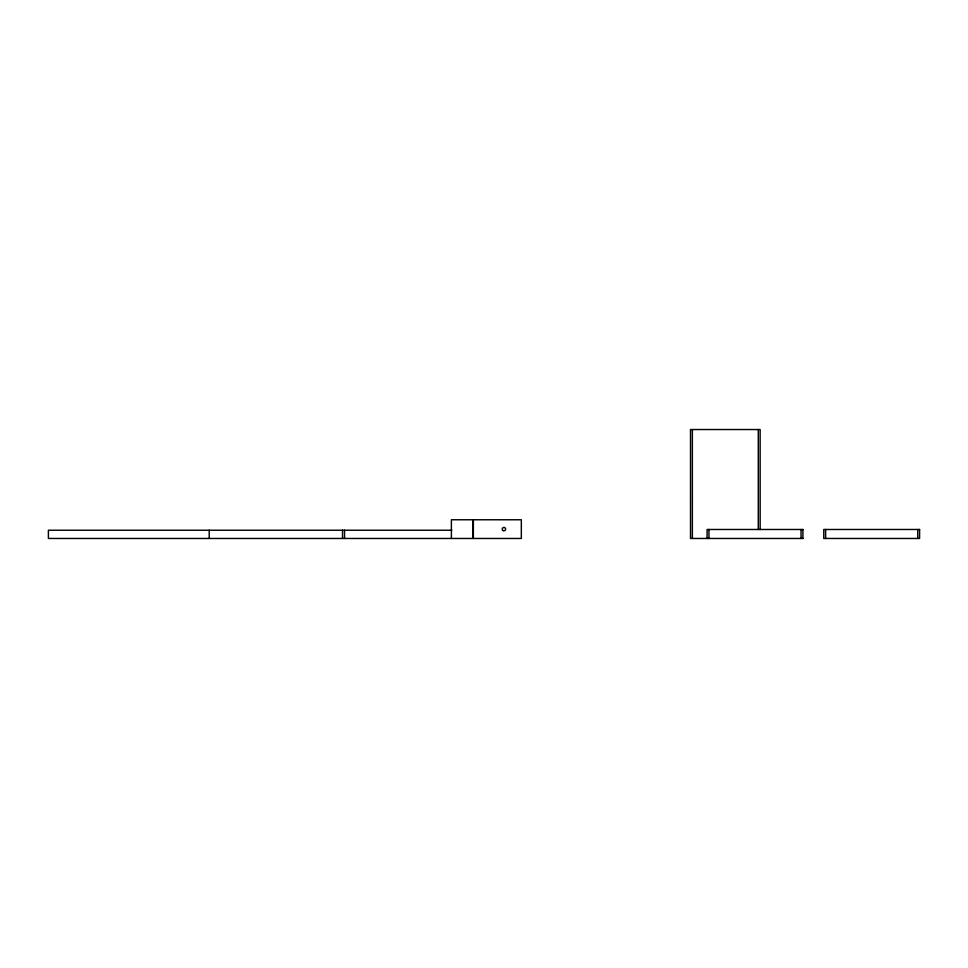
<?xml version="1.0" encoding="UTF-8"?>
<svg xmlns="http://www.w3.org/2000/svg" width="968" height="968" viewBox="0 0 968 968"><rect width="100%" height="100%" fill="white"/><g stroke="black" fill="none" stroke-linecap="round" stroke-linejoin="round"><path stroke-width="1.45" d="M802.908 529.484L707.1 529.484L707.076 538.462M451.85 530.234L48.4 530.234L48.4 538.462L521.328 538.462L521.328 519.768L451.39 519.768L451.39 538.462M802.908 538.462L690.511 538.462L690.499 429.538L760.134 429.538L760.158 529.508M917.725 529.484L917.725 538.462M825.631 529.484L825.631 538.462M802.92 529.484L802.92 538.462M801.056 529.484L801.056 538.462M758.283 429.538L758.283 529.508M708.951 529.484L708.951 538.462M692.362 429.538L692.362 538.462M473.364 519.768L473.364 538.462M472.892 519.768L472.892 538.462M344.535 530.234L344.535 538.462M342.515 530.234L342.515 538.462M209.221 530.234L209.221 538.462M919.588 529.484L823.78 529.484L823.756 538.462L919.588 538.462L919.6 529.484M503.094 530.573A1.682 1.682 0 0 0 505.623 529.121A1.682 1.682 0 0 0 503.094 527.657A1.682 1.682 0 0 0 503.094 530.573"/></g></svg>
